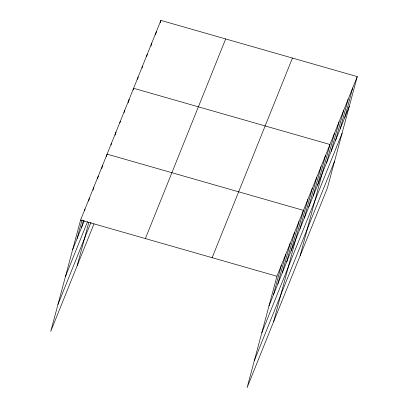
<?xml version="1.0" encoding="UTF-8"?>
<svg xmlns="http://www.w3.org/2000/svg" width="408" height="408" viewBox="0 0 408 408"><rect width="100%" height="100%" fill="white"/><g stroke="black" fill="none" stroke-linecap="round" stroke-linejoin="round"><path stroke-width="0.61" d="M357.25 76.612L276.95 276.241L247.11 387.6L327.41 187.966L357.25 76.612L160.89 20.4L80.59 220.034L50.75 331.388L93.988 223.9M77.071 238.66L82.09 219.927M84.522 210.865L85.007 209.054M81.488 227.679L83.431 220.432M88.612 201.093L89.423 198.074M93.029 190.113L93.84 187.094M97.609 178.531L98.257 176.113M101.699 168.759L102.673 165.133M77.25 265.511L88.852 222.217M106.442 156.57L107.09 154.153L303.45 210.365L273.61 321.723M111.017 144.988L111.506 143.172M115.112 135.216L115.923 132.192M119.85 123.027L120.34 121.217M124.108 112.654L124.756 110.237M128.199 102.882L129.173 99.256M133.1 90.086L133.584 88.276L329.945 144.488L300.11 255.841M137.491 79.382L138.139 76.964M142.04 68.065L142.525 66.254M146.589 56.753L147.237 54.335M150.98 46.048L151.786 43.024M155.53 34.736L156.341 31.712M160.242 22.817L160.89 20.4M273.431 294.872L281.367 265.266M277.848 283.892L285.784 254.286M282.265 272.911L290.2 243.306M286.681 261.931L294.617 232.325M291.098 250.951L299.033 221.345M299.931 228.995L307.867 199.385M304.348 218.015L312.283 188.404M308.764 207.035L316.7 177.424M313.181 196.054L321.111 166.444M317.597 185.074L325.528 155.468M326.563 162.782L334.499 133.171M331.112 151.47L339.048 121.859M335.662 140.158L343.597 110.548M340.216 128.846L348.146 99.236M344.765 117.529L352.696 87.924M72.655 249.64L84.278 220.748M65.428 276.619L87.511 221.717M57.982 304.414L90.989 222.355M145.386 238.583L225.685 38.949M212.15 257.693L292.449 58.063M269.015 305.852L349.314 106.218M261.788 332.831L342.088 133.197M254.342 360.621L334.637 160.992M80.59 220.034L276.95 276.241"/></g></svg>
